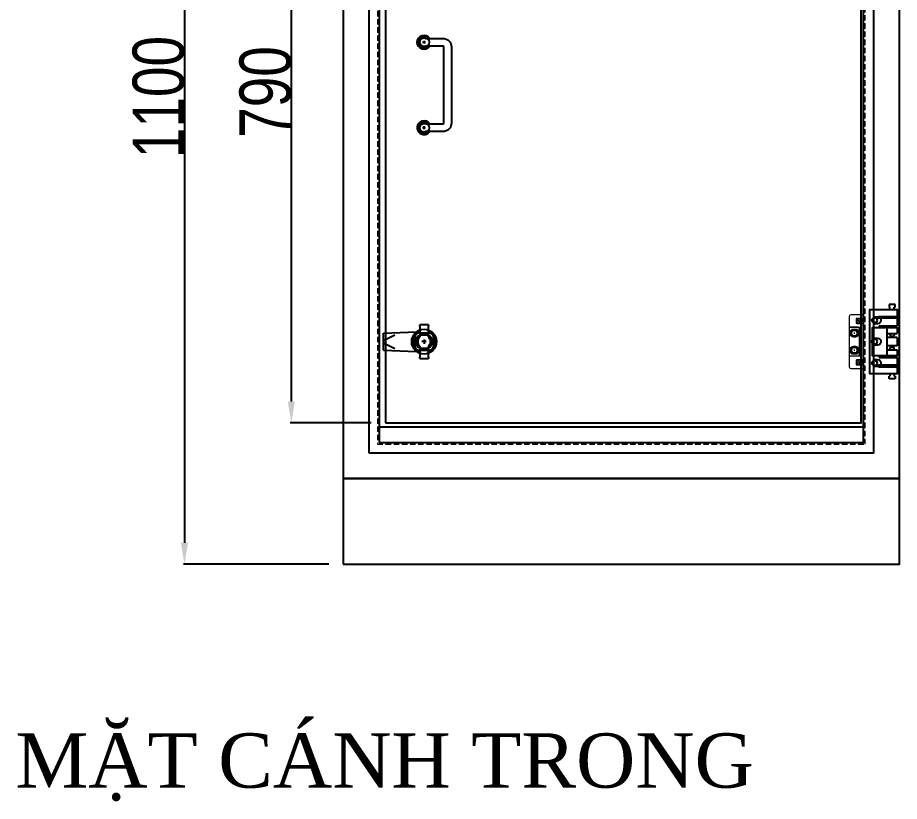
# Model space of a CAD drawing. Header units: inches. Extents: x 21 to 136330, y 8 to 58290.
# Drawn here: x 28238 to 29268, y 37473 to 38389 of the extents above; entities that cross this region are included whole.
import ezdxf

# ---------------------------------------------------------------- set-up
doc = ezdxf.new("R2010")
doc.units = ezdxf.units.IN
doc.header["$MEASUREMENT"] = 0
doc.linetypes.add('HIDDEN', pattern=[9.524999999999999, 6.35, -3.175])
doc.linetypes.add('HIDDEN2', pattern=[4.7624999999999975, 3.174999999999998, -1.587499999999999])
doc.layers.add('0 TĂNG CỨNG', color=7, linetype='Continuous', lineweight=15)
doc.layers.add('@.0.DM. NÉT ĐỨT', color=8, linetype='HIDDEN', lineweight=9)
for name, color, linetype in [('1-EMC-ACESS', 4, 'Continuous'), ('@.0.DM. NÉT CHÍNH', 7, 'Continuous'), ('@.DM. THIẾT BỊ', 7, 'Continuous')]:
    doc.layers.add(name, color=color, linetype=linetype)
doc.layers.add('@.DM. KÍCH THƯỚC', color=8, linetype='Continuous', transparency=0.2)
doc.layers.add('@.DM. KÍCH THƯỚC @ 1', color=8, linetype='Continuous', transparency=0.2)
doc.styles.add('ARIAL', font='arial.ttf')
doc.styles.add('roman', font='roman.shx', dxfattribs={"width": 0.8})
doc.dimstyles.new('Kích thước Duy Mạnh', dxfattribs={"dimtxt": 30, "dimasz": 25, "dimexe": 1.25, "dimexo": 20, "dimtad": 1, "dimdec": 1, "dimtxsty": 'roman', "dimcen": 2.5, "dimclrd": 8, "dimclre": 8, "dimclrt": 2, "dimadec": 0, "dimazin": 0, "dimtfac": 1, "dimtdec": 1, "dimtix": 1, "dimtmove": 0, "dimatfit": 3, "dimfxl": 1, "dimtfillclr": 1, "dimarcsym": 0})

# ---------------------------------------------------------------- blocks, each defined once
blk = doc.blocks.new('*D631')
at = {"layer": '@.DM. KÍCH THƯỚC', "color": 8, "lineweight": -2, "transparency": 16777216}
for p, q in [((28650.62835666239, 38704.93643448481), (28556.16171827895, 38704.93643448481)), ((28650.62835666239, 37914.93643448481), (28556.16171827895, 37914.93643448481))]:
    blk.add_line(p, q, dxfattribs=at)
at = {"layer": '@.DM. KÍCH THƯỚC', "lineweight": -2, "transparency": 16777216}
blk.add_line((28557.41171827895, 38679.93643448481), (28557.41171827895, 37939.93643448481), dxfattribs=at)
at = {"layer": '@.DM. KÍCH THƯỚC', "transparency": 16777216}
for points in [[(28553.24505161228, 38679.93643448481), (28561.57838494561, 38679.93643448481), (28557.41171827895, 38704.93643448481)], [(28553.24505161228, 37939.93643448481), (28561.57838494561, 37939.93643448481), (28557.41171827895, 37914.93643448481)]]:
    blk.add_solid(points, dxfattribs=at)
at = {"layer": 'Defpoints', "color": 0, "transparency": 16777216}
for p in [(28670.62835666239, 38704.93643448481), (28557.41171827895, 37914.93643448481), (28670.62835666239, 37914.93643448481)]:
    blk.add_point(p, dxfattribs=at)
at = {"layer": '@.DM. KÍCH THƯỚC', "color": 2, "transparency": 16777216, "insert": (28496.78671827895, 38248.2221487705), "char_height": 60, "attachment_point": 1, "rotation": 90, "style": 'roman'}
blk.add_mtext('790', dxfattribs=at)
blk = doc.blocks.new('*D636')
at = {"layer": '@.DM. KÍCH THƯỚC', "color": 8, "lineweight": -2, "transparency": 16777216}
for p, q in [((28598.62835666239, 38849.81336848308), (28431.28750503029, 38849.81336848308)), ((28601.19906734051, 37749.9364344848), (28431.28750503029, 37749.9364344848))]:
    blk.add_line(p, q, dxfattribs=at)
at = {"layer": '@.DM. KÍCH THƯỚC', "lineweight": -2, "transparency": 16777216}
blk.add_line((28432.53750503029, 38824.81336848308), (28432.53750503029, 37774.9364344848), dxfattribs=at)
at = {"layer": '@.DM. KÍCH THƯỚC', "transparency": 16777216}
for points in [[(28428.37083836363, 38824.81336848308), (28436.70417169696, 38824.81336848308), (28432.53750503029, 38849.81336848308)], [(28428.37083836363, 37774.9364344848), (28436.70417169696, 37774.9364344848), (28432.53750503029, 37749.9364344848)]]:
    blk.add_solid(points, dxfattribs=at)
at = {"layer": 'Defpoints', "color": 0, "transparency": 16777216}
for p in [(28618.62835666239, 38849.81336848308), (28432.53750503029, 37749.9364344848), (28621.19906734051, 37749.9364344848)]:
    blk.add_point(p, dxfattribs=at)
at = {"layer": '@.DM. KÍCH THƯỚC', "color": 2, "transparency": 16777216, "insert": (28371.9125050303, 38224.44633005534), "char_height": 60, "attachment_point": 1, "rotation": 90, "style": 'roman'}
blk.add_mtext('1100', dxfattribs=at)
blk = doc.blocks.new('HL011-1-6')
at = {"color": 8}
for p, q in [((29.5, 81), (22.5, 81)), ((22.5, 81), (22.5, 78)), ((23.5, 77.99999999999272), (22.5, 78)), ((23.5, 75), (22.5, 75)), ((23.5, 75), (23.5, 78)), ((29.5, 78), (28.5, 77.99999999999272)), ((28.5, 75), (28.5, 78)), ((28.5, 75), (29.5, 75)), ((29.5, 78), (29.5, 81)), ((11, 56), (11, 54)), ((11, 56), (32, 56)), ((20, 54), (20, 21)), ((22.5, 56), (22.5, 54)), ((29.5, 54), (29.5, 56)), ((20, 47), (32, 47)), ((32, 42.5), (20, 42.5)), ((23.10000000000582, 47), (24, 44)), ((24, 44), (28, 44)), ((28.89999999999418, 47), (28, 44)), ((32, 32.5), (20, 32.5)), ((23.09999999999127, 28), (24, 31)), ((24, 31), (28, 31)), ((28.90000000000873, 28), (28, 31)), ((11.00000000001455, 21), (11.00000000001455, 19)), ((20, 28), (32, 28)), ((22.5, 19), (22.5, 21)), ((29.5, 21), (29.5, 19)), ((11, 19), (32, 19)), ((23.5, 0), (22.5, 0)), ((23.5, 0), (23.5, -3)), ((28.5, 0), (28.5, -3)), ((28.5, 0), (29.5, 0)), ((22.5, -6), (22.5, -3)), ((23.5, -2.999999999992724), (22.5, -3)), ((29.5, -6), (22.5, -6)), ((29.5, -3), (28.5, -2.999999999992724)), ((29.5, -3), (29.5, -6))]:
    blk.add_line(p, q, dxfattribs=at)
for points in [[(32, 19), (32, 0), (0, 0), (0, 75), (32, 75), (32, 56)], [(32, 28), (32, 21), (3, 21), (3, 54), (32, 54), (32, 47)], [(32, 42.5), (32, 32.5)]]:
    blk.add_lwpolyline(points, dxfattribs=at)
for points in [[(10, 67), (32, 67), (32, 65), (10, 65)], [(10, 8), (32, 8), (32, 10), (10, 10)]]:
    blk.add_lwpolyline(points, close=True, dxfattribs=at)
for centre in [(5.5, 62.5), (5.5, 37.5), (5.5, 12.5)]:
    blk.add_circle(centre, 3, dxfattribs=at)
blk = doc.blocks.new('MS722')
at = {"layer": '@.DM. THIẾT BỊ', "color": 4}
for p, q in [((-5, 37.8176882143016), (-5, 39.5)), ((5, 39.5), (-5, 39.5)), ((-5, 37.8176882143016), (-5, 27.25)), ((5, 39.5), (5, 37.8176882143016)), ((5, 27.25), (5, 37.8176882143016)), ((-5, 27.25), (-5, 25.3401699437527)), ((5, 27.25), (-5, 27.25)), ((5, 25.3401699437527), (5, 27.25)), ((-5, 14.1598300562473), (-5, 12.25)), ((-5, 12.25), (-5, 1.682311785698399)), ((-5, 12.25), (5, 12.25)), ((5, 12.25), (5, 14.1598300562473)), ((5, 1.682311785698399), (5, 12.25)), ((-5, 0), (-5, 1.682311785698399)), ((-5, 0), (5, 0)), ((5, 1.682311785698399), (5, 0))]:
    blk.add_line(p, q, dxfattribs=at)
for radius, start, end in [(12.5, 113.5781784794563, 246.4218215205437), (12.5, 293.5781784794563, 66.4218215205437), (7.499999999999999, 131.8103148933638, 228.1896851066361), (7.5, 311.8103148933638, 48.18968510663615)]:
    blk.add_arc((0, 19.75), radius, start, end, dxfattribs=at)
at = {"layer": '@.DM. THIẾT BỊ', "color": 9}
for start, end in [(121.7568638579268, 238.2431361420731), (301.7568638579268, 58.24313614207315)]:
    blk.add_arc((0, 19.75), 9.5, start, end, dxfattribs=at)
blk = doc.blocks.new('KTRONG')
at = {"layer": '@.DM. THIẾT BỊ', "color": 8}
for p, q in [((-47.49999999988358, 10), (-8.87493965390604, 11.46671034500469)), ((-47.49999999988358, -10), (-47.49999999988358, 10)), ((-47.49999999988358, 1.376220337115228), (-34.11467840371188, 8.14073011756409)), ((-47.49999999988358, -1.376220337115228), (-34.11467840371188, -8.140730117680505)), ((-47.49999999988358, -10), (-8.87493965390604, -11.46671034500469))]:
    blk.add_line(p, q, dxfattribs=at)
at = {"layer": '@.DM. THIẾT BỊ', "color": 1, "ltscale": 10}
blk.add_line((0, 2.5), (0, -2.5), dxfattribs=at)
at = {"layer": '@.DM. THIẾT BỊ', "color": 8}
blk.add_lwpolyline([(10.5, 7.5), (10.5, -7.5, -0.414213562373095), (7.5, -10.5), (-7.5, -10.5, -0.414213562373095), (-10.5, -7.5), (-10.5, 7.5, -0.414213562373095), (-7.5, 10.5), (7.5, 10.5, -0.414213562373095)], format="xyb", close=True, dxfattribs=at)
at = {"layer": '@.DM. THIẾT BỊ', "color": 1, "ltscale": 10}
blk.add_lwpolyline([(2.5, 0), (-2.5, 0)], dxfattribs=at)
at = {"layer": '@.DM. THIẾT BỊ', "color": 8}
blk.add_circle((0, 0), 14.4999999998866, dxfattribs=at)
blk.add_blockref('MS722', (0, -19.75), dxfattribs=at)
blk = doc.blocks.new('*U60')
h = blk.add_hatch()
h.set_pattern_fill('ANGLE', color=140, scale=0.1, style=0)
h.set_pattern_definition([(0, (-14333.92484547246, -6471.276466056303), (0, 0.6985000000000001), [0.508, -0.1905]), (90, (-14333.92484547246, -6471.276466056303), (-0.6985000000000001, 4.277078946022132e-17), [0.508, -0.1905])])
edge = h.paths.add_edge_path()
edge.add_line((6.614378277656897, 112.5000000000023), (3.162277660167774, 112.499999999996))
edge.add_arc((-1.719957509749293e-12, 107.9999999999969), 5.499999999999897, 54.90319877240046, 305.0968012275995)
edge.add_line((3.162277660167774, 103.4999999999978), (6.614378277656897, 103.4999999999914))
edge.add_arc((-8.881784197001252e-16, 107.9999999999969), 7.999999999999283, 34.22886632786327, 325.77113367213667, ccw=False)
h = blk.add_hatch()
h.set_pattern_fill('ANGLE', color=140, scale=0.1, style=0)
h.set_pattern_definition([(0, (-14333.92484547246, -6571.276466056303), (0, 0.6985000000000001), [0.508, -0.1905]), (90, (-14333.92484547246, -6571.276466056303), (-0.6985000000000001, 4.277078946022132e-17), [0.508, -0.1905])])
edge = h.paths.add_edge_path()
edge.add_line((6.614378277658716, 12.50000000000233), (3.162277660169593, 12.49999999999596))
edge.add_arc((6.821210263296962e-13, 7.999999999996874), 5.499999999999561, 54.90319877240542, 305.0968012275946)
edge.add_line((3.162277660169593, 3.499999999997783), (6.614378277658716, 3.499999999991417))
edge.add_arc((2.501110429875553e-12, 7.999999999996874), 7.999999999998719, 34.228866327866115, 325.77113367213394, ccw=False)
at = {"color": 140}
for p, q in [((-1.689759819298388, 107.9999999999969), (1.689759819297933, 107.9999999999969)), ((-1.13686837721616e-12, 109.6897598192959), (-1.13686837721616e-12, 106.3102401806996)), ((1.689759819299752, 7.999999999997783), (-1.68975981929475, 7.999999999997783)), ((2.501110429875553e-12, 6.310240180698713), (2.501110429875553e-12, 9.689759819295034))]:
    blk.add_line(p, q, dxfattribs=at)
for points in [[(6.614378277656897, 112.5000000000023), (3.162277660167774, 112.499999999996, 1.924950591149143), (3.162277660167774, 103.4999999999978), (6.614378277656897, 103.4999999999914, -3.247639617252991)], [(2.179449471769431, 12.49999999999596), (22.00000000000068, 12.49999999999596, 0.414213562373095), (23.00000000000068, 13.49999999999778), (22.99999999999886, 102.4999999999969, 0.4142135623730379), (21.99999999999886, 103.4999999999969), (2.179449471769431, 103.4999999999969, -1.595433215948731), (2.179449471769431, 112.4999999999969), (21.99999999999886, 112.4999999999969, -0.4142135623730893), (31.99999999999886, 102.4999999999969), (32.00000000000068, 13.49999999999596, -0.4142135623729885), (22.00000000000068, 3.499999999995964), (2.179449471769431, 3.499999999995964, -1.595433215947328)]]:
    blk.add_lwpolyline(points, format="xyb", close=True, dxfattribs=at)
for points in [[(-1.000000000001137, 113.408326913193), (-1.000000000001137, 112.898979485563)], [(0.9999999999988631, 112.898979485563), (0.9999999999988631, 113.408326913193)], [(-1.000000000001137, 102.5916730868008), (-1.000000000001137, 103.1010205144308)], [(0.9999999999988631, 103.1010205144308), (0.9999999999988631, 102.5916730868008)], [(-1.000000000001137, 13.40832691319298), (-1.000000000001137, 12.89897948556296)], [(0.9999999999988631, 12.89897948556296), (0.9999999999988631, 13.40832691319298)], [(-1.000000000001137, 2.591673086800768), (-1.000000000001137, 3.101020514430786)], [(0.9999999999988631, 3.101020514430786), (0.9999999999988631, 2.591673086800768)]]:
    blk.add_lwpolyline(points, dxfattribs=at)
for centre, radius, start, end in [((-1.13686837721616e-12, 107.9999999999969), 8, 34.22886632784793, 325.7711336721521), ((-1.13686837721616e-12, 107.9999999999969), 5.5, 54.90319877239938, 305.0968012276006), ((2.501110429875553e-12, 7.999999999997783), 8, 34.22886632780683, 325.7711336721932), ((2.501110429875553e-12, 7.999999999997783), 5.5, 54.90319877237136, 305.0968012276286)]:
    blk.add_arc(centre, radius, start, end, dxfattribs=at)
blk = doc.blocks.new('BL012-FRONT')
at = {"layer": '0 TĂNG CỨNG'}
h = blk.add_hatch(dxfattribs=at)
h.set_pattern_fill('ANSI31', color=2, scale=0.5, angle=90, style=0)
h.set_pattern_definition([(135, (-85095.06188197459, -23179.31246862375), (-1.122532015133644, -1.122532015133644), [])])
edge = h.paths.add_edge_path()
edge.add_line((-0.3500000000058208, 52.74923828499595), (7.25, 52.74923828499595))
edge.add_line((7.25, 52.74923828499595), (7.25, 58.75076171500405))
edge.add_line((7.25, 58.75076171500405), (-0.3500000000058208, 58.75076171500405))
edge.add_arc((-0.3500000000058208, 57.75076171500405), 1, 90, 180)
edge.add_line((-1.350000000005821, 57.75076171500405), (-1.350000000005821, 53.74923828499595))
edge.add_arc((-0.3500000000058208, 53.74923828499595), 1, 180, 270)
h = blk.add_hatch(dxfattribs=at)
h.set_pattern_fill('ANSI31', color=2, scale=0.5, angle=90, style=0)
h.set_pattern_definition([(135, (-85095.06188197459, -23227.81246862373), (-1.122532015133644, -1.122532015133644), [])])
edge = h.paths.add_edge_path()
edge.add_line((-0.3500000000058208, 4.249238285010506), (7.25, 4.249238285010506))
edge.add_line((7.25, 4.249238285010506), (7.25, 10.2507617150186))
edge.add_line((7.25, 10.2507617150186), (-0.3500000000058208, 10.2507617150186))
edge.add_arc((-0.3500000000058208, 9.250761715018598), 1, 90, 180)
edge.add_line((-1.350000000005821, 9.250761715018598), (-1.350000000005821, 5.249238285010506))
edge.add_arc((-0.3500000000058208, 5.249238285010506), 1, 180, 270)
at = {"color": 2, "linetype": 'HIDDEN2'}
blk.add_line((7.25, 4.250000000014552), (7.25, 10.25000000001455), dxfattribs=at)
at = {"layer": '0 TĂNG CỨNG', "color": 8}
for p, q in [((-4.101008270241437, 41.5), (-2.798991729752743, 41.5)), ((-3.44999999999709, 42.15100827024071), (-3.44999999999709, 40.84899172975929)), ((-4.101008270241437, 21.5), (-2.798991729752743, 21.5)), ((-3.44999999999709, 22.15100827024071), (-3.44999999999709, 20.84899172975929))]:
    blk.add_line(p, q, dxfattribs=at)
at = {"layer": '0 TĂNG CỨNG', "color": 1}
blk.add_lwpolyline([(-9.25, 14.54999999999927), (-9.25, 2, 0.414213562373095), (-7.25, 0), (7.25, 0), (7.25, 63), (-7.25, 63, 0.414213562373095), (-9.25, 61), (-9.25, 48.45000000000073), (2.789921814575791, 48.45000000000073), (2.789921814575791, 14.54999999999927)], format="xyb", close=True, dxfattribs=at)
at = {"layer": '0 TĂNG CỨNG', "color": 2}
for points in [[(-0.3500000000058208, 52.74923828499595), (7.25, 52.74923828499595), (7.25, 58.75076171500405), (-0.3500000000058208, 58.75076171500405, 0.414213562373095), (-1.350000000005821, 57.75076171500405), (-1.350000000005821, 53.74923828499595, 0.414213562373095)], [(-0.3500000000058208, 4.249238285010506), (7.25, 4.249238285010506), (7.25, 10.2507617150186), (-0.3500000000058208, 10.2507617150186, 0.414213562373095), (-1.350000000005821, 9.250761715018598), (-1.350000000005821, 5.249238285010506, 0.414213562373095)]]:
    blk.add_lwpolyline(points, format="xyb", close=True, dxfattribs=at)
at = {"layer": '0 TĂNG CỨNG', "color": 22}
blk.add_lwpolyline([(-9.25, 14.75), (0.5500000000029104, 14.75, 0.414213562373095), (2.55000000000291, 16.75), (2.55000000000291, 46.25, 0.414213562373095), (0.5500000000029104, 48.25), (-9.25, 48.25)], format="xyb", close=True, dxfattribs=at)
at = {"layer": '0 TĂNG CỨNG', "color": 61}
for centre in [(-3.44999999999709, 41.50000000000728), (-3.44999999999709, 21.50000000000728)]:
    blk.add_circle(centre, 4, dxfattribs=at)
at = {"layer": '0 TĂNG CỨNG', "color": 8}
for centre in [(-3.44999999999709, 41.5), (-3.44999999999709, 21.5)]:
    blk.add_circle(centre, 3.19999999999709, dxfattribs=at)

msp = doc.modelspace()

# ---------------------------------------------------------------- linework, layer by layer
at = {"layer": '@.0.DM. NÉT CHÍNH'}
for p, q in [((28705.12835666238, 38020.4364344848), (28720.12835666238, 38020.4364344848)), ((28702.12835666238, 38002.4364344848), (28702.12835666238, 38017.4364344848)), ((28723.12835666238, 38017.4364344848), (28723.12835666238, 38002.4364344848)), ((28720.12835666238, 37999.4364344848), (28705.12835666238, 37999.4364344848))]:
    msp.add_line(p, q, dxfattribs=at)
for points in [[(28618.12835666238, 37849.93643448479), (29268.12835666238, 37849.93643448479), (29268.12835666238, 38784.87312509227), (28618.12835666238, 38784.87312509227)], [(28648.12835666238, 37879.93643448479), (29238.12835666238, 37879.93643448479), (29238.12835666238, 38739.87312509227), (28648.12835666238, 38739.87312509227)], [(28660.12835666238, 37891.93643448479), (29226.12835666238, 37891.93643448479), (29226.12835666238, 38727.87312509227), (28660.12835666238, 38727.87312509227)], [(28660.12835666238, 37910.4364344848), (29226.12835666238, 37910.4364344848), (29226.12835666238, 38709.4364344848), (28660.12835666238, 38709.4364344848)], [(28618.12835666238, 37749.93643448479), (29268.12835666238, 37749.93643448479), (29268.12835666238, 37849.93643448479), (28618.12835666238, 37849.93643448479)]]:
    msp.add_lwpolyline(points, close=True, dxfattribs=at)
at = {"layer": '@.0.DM. NÉT CHÍNH', "color": 6}
msp.add_lwpolyline([(28667.62835666238, 37914.9364344848), (29223.62835666238, 37914.9364344848), (29223.62835666238, 38704.93643448479), (28667.62835666238, 38704.93643448479)], close=True, dxfattribs=at)
at = {"layer": '@.0.DM. NÉT CHÍNH'}
for points in [[(29238.12835666238, 38038.93643448478), (29242.62835666238, 38038.93643448478, -0.9999999999999999), (29242.62835666238, 38030.93643448478), (29238.12835666238, 38030.93643448478)], [(29238.12835666238, 38013.93643448478), (29242.62835666238, 38013.93643448478, -0.9999999999999999), (29242.62835666238, 38005.93643448478), (29238.12835666238, 38005.93643448478)], [(29238.12835666238, 37988.93643448478), (29242.62835666238, 37988.93643448478, -0.9999999999999999), (29242.62835666238, 37980.93643448478), (29238.12835666238, 37980.93643448478)]]:
    msp.add_lwpolyline(points, format="xyb", dxfattribs=at)
for points in [[(29214.12835666238, 38015.9364344848), (29217.12835666238, 38015.9364344848, 0.9999999999999999), (29217.12835666238, 38023.9364344848), (29214.12835666238, 38023.9364344848, 0.9999999999999999)], [(29214.12835666238, 37995.9364344848), (29217.12835666238, 37995.9364344848, 0.9999999999999999), (29217.12835666238, 38003.9364344848), (29214.12835666238, 38003.9364344848, 0.9999999999999999)]]:
    msp.add_lwpolyline(points, format="xyb", close=True, dxfattribs=at)
for centre in [(28712.62835666238, 38359.9364344848), (28712.62835666238, 38259.9364344848)]:
    msp.add_circle(centre, 5.999999999999992, dxfattribs=at)
for centre, radius, start, end in [((28705.12835666238, 38017.4364344848), 3.000000000000145, 90, 180), ((28720.12835666238, 38017.4364344848), 3.000000000000109, 0, 90), ((28705.12835666238, 38002.4364344848), 3.000000000000109, 180, 270), ((28720.12835666238, 38002.4364344848), 3.000000000000039, 270, 0)]:
    msp.add_arc(centre, radius, start, end, dxfattribs=at)
at = {"layer": '@.0.DM. NÉT ĐỨT'}
msp.add_lwpolyline([(28658.12835666238, 37889.93643448479), (29228.12835666238, 37889.93643448479), (29228.12835666238, 38729.87312509227), (28658.12835666238, 38729.87312509227)], close=True, dxfattribs=at)

# ---------------------------------------------------------------- block references
for name, p in [('*U60', (28712.62835666234, 38251.93643448483)), ('KTRONG', (28712.62835666235, 38009.93643448483))]:
    msp.add_blockref(name, p)
at = {"color": 7}
msp.add_blockref('HL011-1-6', (29233.62835666238, 37972.43643448484), dxfattribs=at)
at = {"color": 2}
msp.add_blockref('BL012-FRONT', (29218.87835666238, 37978.43643448483), dxfattribs=at)

# ---------------------------------------------------------------- texts
at = {"layer": '1-EMC-ACESS', "color": 1, "linetype": 'ByBlock', "lineweight": -2, "insert": (28666.4106531281, 37552.15305353559), "char_height": 63.50399999999998, "width": 972.6264692314694, "attachment_point": 2, "style": 'ARIAL'}
msp.add_mtext('{\\fTimes New Roman|b0|i0|c0|p18;\\C7;MẶT CÁNH TRONG}', dxfattribs=at)

# ---------------------------------------------------------------- dimensions: what is measured, and where the dimension line sits
at = {"layer": '@.DM. KÍCH THƯỚC @ 1', "color": 0}
for base, p1, p2, picture, middle in [((28432.53750503029, 37749.9364344848), (28618.62835666238, 38849.81336848307), (28621.19906734049, 37749.93643448479), '*D636', (28432.5375050303, 38299.87490148391)), ((28557.41171827895, 37914.93643448481), (28670.62835666238, 38704.93643448479), (28670.62835666238, 37914.9364344848), '*D631', (28557.41171827895, 38309.93643448479))]:
    dim = msp.add_linear_dim(base=base, p1=p1, p2=p2, angle=270, dimstyle='Kích thước Duy Mạnh', override={"dimscale": 1, "dimtxt": 60, "dimdec": 0, "dimclrd": 256, "dimtdec": 0, "dimtix": 1, "dimtofl": 0, "dimtmove": 0, "dimatfit": 1}, dxfattribs=at)
    dim.commit()
    dim.dimension.update_dxf_attribs({"geometry": picture, "text_midpoint": middle, "dimtype": 128})

doc.saveas('drawing.dxf')
